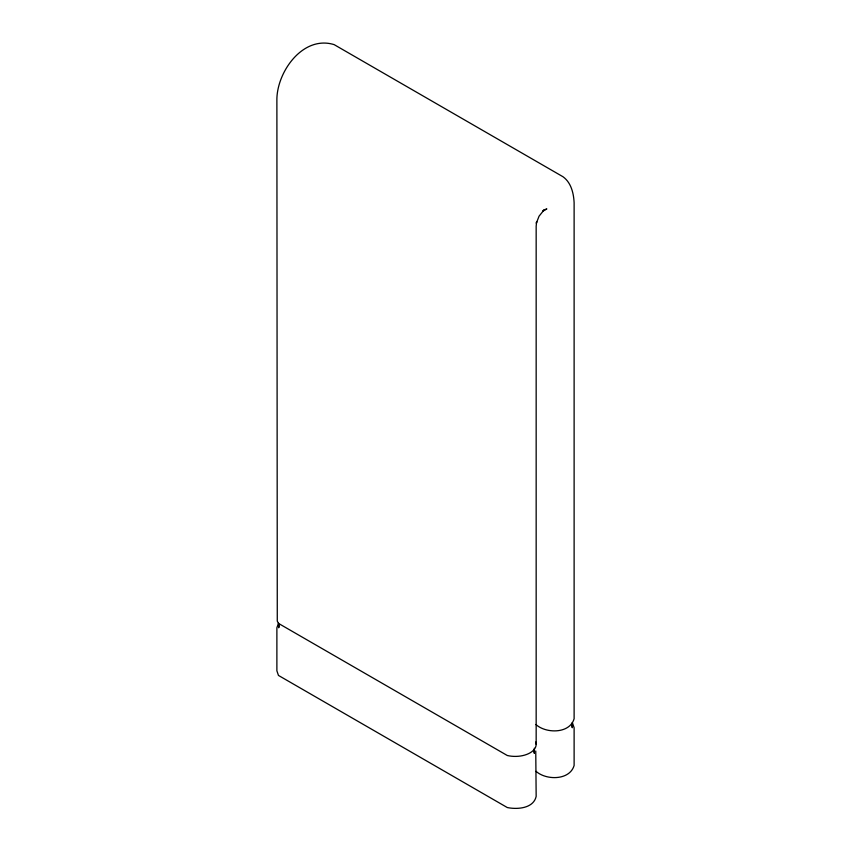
<?xml version="1.0" encoding="UTF-8"?>
<svg xmlns="http://www.w3.org/2000/svg" width="851" height="851" viewBox="0 0 851 851"><rect width="100%" height="100%" fill="white"/><g stroke="black" fill="none" stroke-linecap="round" stroke-linejoin="round"><path stroke-width="1.28" d="M279.096 625.634L278.724 627.783L278.724 623.921M278.479 623.166L276.883 627.783L276.883 670.811L278.458 675.428L507.281 807.535C517.28 809.652 533.534 808.461 536.162 796.387L535.758 751.007M543.544 210.048L546.853 208.942L542.544 211.431L543.789 210.303L539.045 216.207L536.3 223.27L536.651 221.632L536.162 226.228L536.162 744.348M535.896 724.499C545.991 733.722 569.755 733.902 574.117 718.744L574.117 202.729C573.648 193.188 571.149 182.603 562.99 176.742L334.166 44.635C303.201 35.051 277.33 71.197 276.883 99.078L277.277 621.124L278.458 623.389L507.281 755.497A20.913 12.074 0 0 0 528.514 753.667A20.913 12.074 0 0 0 535.758 741.998M536.045 771.304C546.129 780.463 569.787 780.558 574.117 765.464L574.117 727.754L572.542 723.137M571.915 725.605L572.276 727.754L572.276 722.605M533.949 751.21L534.311 753.358L534.311 748.21"/></g></svg>
